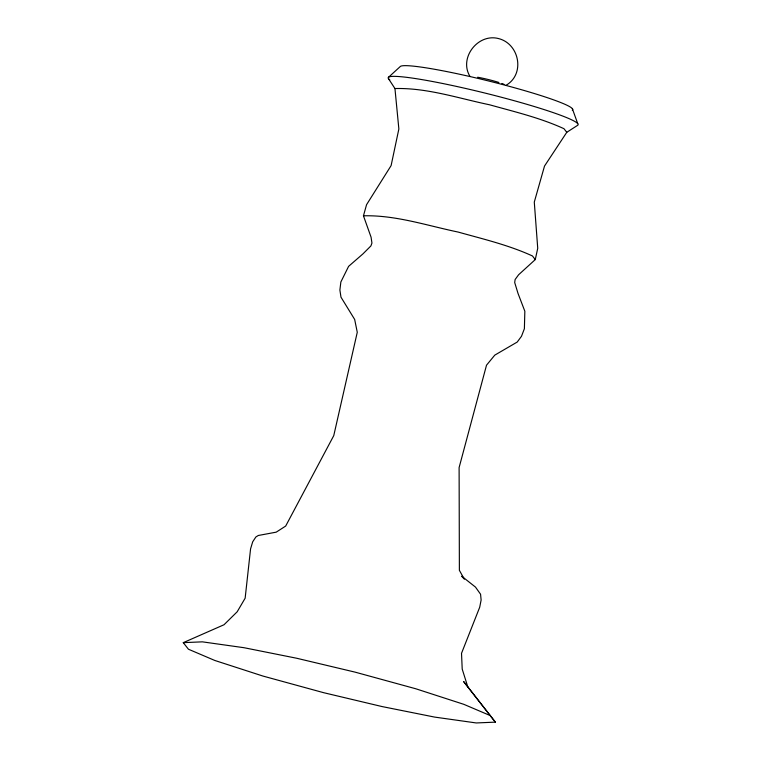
<?xml version="1.0" encoding="UTF-8"?>
<svg xmlns="http://www.w3.org/2000/svg" width="761" height="761" viewBox="0 0 761 761"><rect width="100%" height="100%" fill="white"/><g stroke="black" fill="none" stroke-linecap="round" stroke-linejoin="round"><path stroke-width="1.14" d="M464.334 579.226L459.378 570.303L459.111 467.568L486.507 365.204L494.783 355.13L517.214 342.06L521.494 336.276L524.386 328.723L524.843 311.239L518.022 293.432L514.693 282.531L515.121 279.525L518.612 274.759L535.278 259.577L537.732 248.295L534.289 202.074L544.515 166.06L566.774 132.309L577.656 125.299A97.827 8.352 13.9 0 0 479.164 91.643A97.827 8.352 13.9 0 0 389.784 79.876M495.354 722.141L463.753 681.694L495.354 722.141L476.253 722.95L434.626 717.09L382.089 706.569L323.549 692.662L262.868 676.034L214.773 660.453L188.433 649.219L183.277 642.655L224.029 624.743L237.185 611.777L245.147 598.194L250.569 548.881L252.69 541.813L255.867 536.99L258.302 535.487L276.214 532.158L285.679 526.06L333.756 435.634L357.27 332.281L354.664 319.439L340.976 297.171L339.891 290.017L340.861 281.979L348.605 266.35L362.902 253.927L370.921 245.908L371.939 243.054L371.073 237.185L363.454 215.81L366.555 204.699L391.106 165.603L398.859 128.961L394.949 88.542L388.576 78.802M388.643 77.156L400.448 66.369A88.932 7.6 13.9 0 1 495.04 82.597A88.932 7.6 13.9 0 1 572.272 110.136M505.979 85.337C525.509 74.14 519.373 43.482 498.255 38.497C477.813 33.341 458.826 57.893 469.87 76.224M394.949 88.542C427.083 87.696 458.369 98.293 489.551 104.78C514.626 111.781 540.196 117.803 563.949 128.695L566.783 132.309M363.454 215.81C395.577 214.954 426.864 225.56 458.046 232.038C483.121 239.04 508.69 245.071 532.443 255.962L535.278 259.577M183.277 642.655L202.378 641.846L244.005 647.706L296.543 658.217L355.083 672.134L415.763 688.762L463.858 704.344L490.198 715.568M463.011 577.837L461.765 576.248L475.473 587.083L480.562 594.217L481.123 600.001L479.706 607.24L461.518 653.309L462.212 669.1L467.777 686.831M572.339 108.633L577.723 123.643M477.651 77.232A17.788 1.522 13.9 0 1 498.893 82.464M501.86 83.472A17.788 1.522 13.9 0 1 504.039 84.347"/></g></svg>
